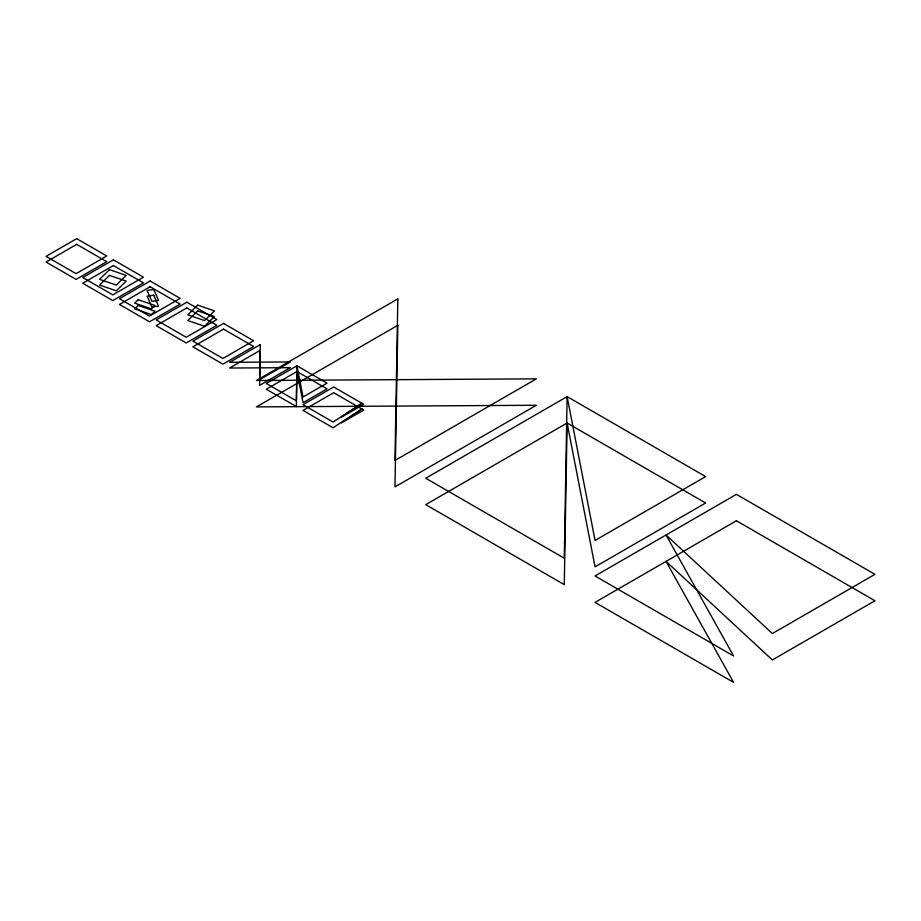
<?xml version="1.0" encoding="UTF-8"?>
<svg xmlns="http://www.w3.org/2000/svg" width="921" height="921" viewBox="0 0 921 921"><rect width="100%" height="100%" fill="white"/><g stroke="black" fill="none" stroke-linecap="round" stroke-linejoin="round"><path stroke-width="1.38" d="M260.263 344.604L259.641 379.648L290.299 361.953L229.605 362.298L260.263 344.604M260.263 350.325L259.641 385.369L290.299 367.675L229.605 368.032L260.263 350.325M296.965 365.798L296.355 400.842L266.307 383.493L296.965 365.798L327.013 383.136L303.032 396.986L296.965 365.798M296.965 371.52L296.355 406.564L266.307 389.226L296.965 371.52L327.013 388.869L303.032 402.707L296.965 371.52M397.826 298.865L394.971 460.477L536.356 378.853L256.441 380.488L397.826 298.865M397.826 325.274L394.971 486.887L536.356 405.263L256.441 406.898L397.826 325.274M567.117 396.606L564.274 558.218L425.744 478.241L567.117 396.606L705.647 476.594L595.058 540.443L567.117 396.606M567.117 423.015L564.274 584.628L425.744 504.639L567.117 423.015L705.647 503.004L595.058 566.852L567.117 423.015M109.461 269.669L99.549 279.351L116.299 285.073L126.212 275.402L109.461 269.669M109.461 275.402L99.549 285.073L116.299 290.806L126.212 281.124L109.461 275.402M138.185 299.728L134.696 303.136L151.447 308.857L154.935 305.45L138.185 299.728M138.185 305.45L134.696 308.857L151.447 314.591L154.935 311.183L138.185 305.45M197.704 305.15L187.792 314.821L204.543 320.543L214.455 310.872L197.704 305.15M197.704 310.872L187.792 320.543L204.543 326.276L214.455 316.594L197.704 310.872M361.849 403.26L341.472 417.178L363.714 404.331L333.678 386.993L303.021 404.687L333.057 422.037L361.849 403.26M361.849 408.982L341.472 422.9L363.714 410.064L333.678 392.714L303.021 410.421L333.057 427.758L361.849 408.982M76.708 238.631L46.05 256.326L76.086 273.675L106.744 255.98L76.708 238.631M76.708 244.353L46.05 262.059L76.086 279.397L106.744 261.702L76.708 244.353M113.421 259.826L82.763 277.52L112.799 294.87L143.457 277.175L113.421 259.826M113.421 265.547L82.763 283.254L112.799 300.591L143.457 282.897L113.421 265.547M150.123 281.02L119.465 298.715L149.513 316.064L180.171 298.369L150.123 281.02M150.123 286.742L119.465 304.448L149.513 321.786L180.171 304.091L150.123 286.742M186.836 302.215L156.179 319.909L186.215 337.259L216.872 319.564L186.836 302.215M186.836 307.936L156.179 325.643L186.215 342.98L216.872 325.286L186.836 307.936M223.55 323.409L192.892 341.104L222.928 358.453L253.586 340.758L223.55 323.409M223.55 329.131L192.892 346.837L222.928 364.175L253.586 346.48L223.55 329.131M736.42 494.358L595.035 575.982L733.565 655.959L666.044 534.986L772.374 633.556L874.95 574.336L736.42 494.358M736.42 520.756L595.035 602.392L733.565 682.369L666.044 561.384L772.374 659.966L874.95 600.745L736.42 520.756M153.738 289.505L147.095 290.472L151.873 301.374L158.516 300.396L153.738 289.505M153.738 295.227L147.095 296.194L151.873 307.096L158.516 306.129L153.738 295.227"/></g></svg>
